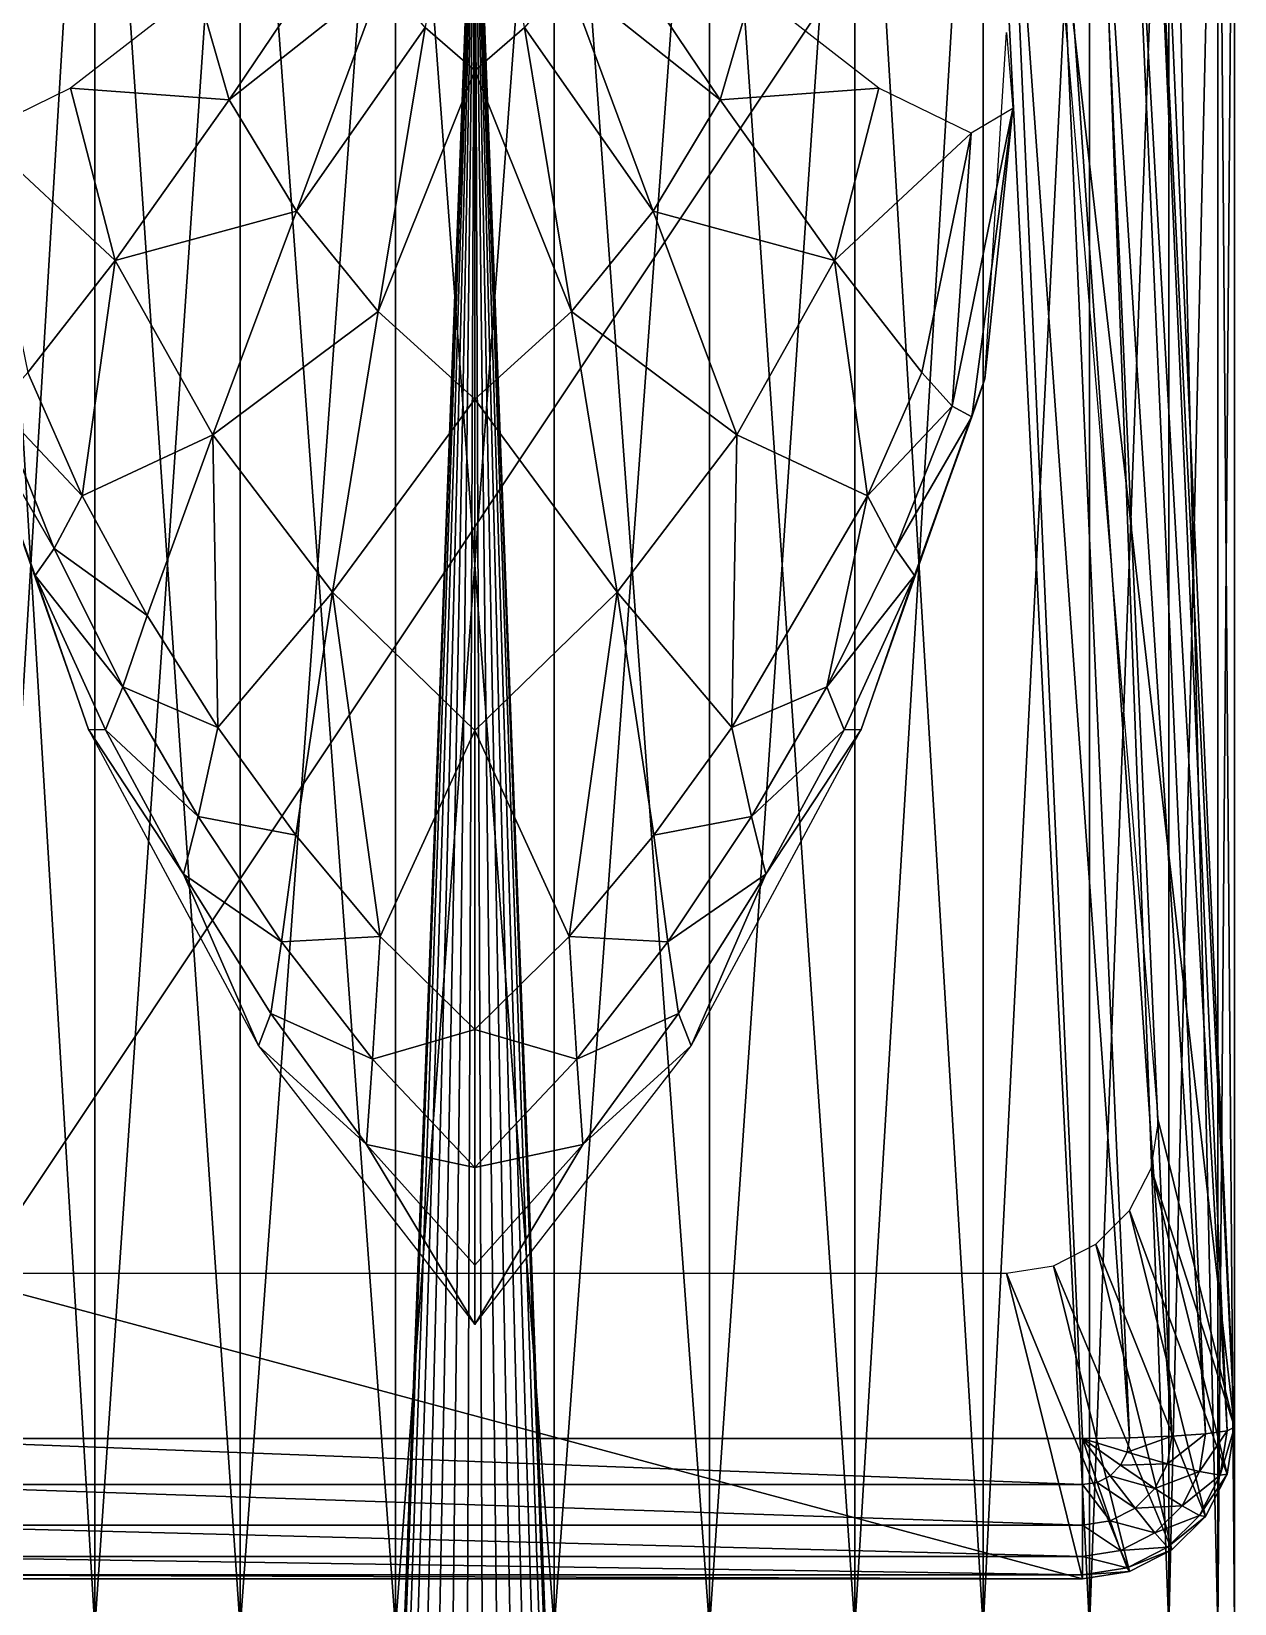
# Model space of a CAD drawing. Extents: x -6.9 to 5, y -21.1 to 53.8.
# Drawn here: x -2.92 to 5, y 29.66 to 40.01 of the extents above; entities that cross this region are included whole.
import ezdxf

# ---------------------------------------------------------------- set-up
doc = ezdxf.new("R2010")
doc.units = 0
doc.header["$MEASUREMENT"] = 0
doc.layers.add('DEFAULT', color=7, linetype='CONTINUOUS')

msp = doc.modelspace()

# ---------------------------------------------------------------- linework, layer by layer
at = {"layer": 'DEFAULT'}
for points in [[(-3.345654, 29.5, -3.715724), (-2.5, 43.5, -4.330127), (-2.5, 29.5, -4.330127)], [(-2.5, 29.5, 4.330127), (-3.345654, 43.5, 3.715724), (-3.345654, 29.5, 3.715724)], [(-2.5, 43.5, 4.330127), (-3.345654, 43.5, 3.715724), (-2.5, 29.5, 4.330127)], [(-3.345654, 43.5, -3.715724), (-2.5, 43.5, -4.330127), (-3.345654, 29.5, -3.715724)], [(-2.5, 29.5, -4.330127), (-1.545086, 43.5, -4.755282), (-1.545086, 29.5, -4.755282)], [(-1.545086, 29.5, 4.755282), (-2.5, 43.5, 4.330127), (-2.5, 29.5, 4.330127)], [(-1.545086, 43.5, 4.755282), (-2.5, 43.5, 4.330127), (-1.545086, 29.5, 4.755282)], [(-2.5, 43.5, -4.330127), (-1.545086, 43.5, -4.755282), (-2.5, 29.5, -4.330127)], [(-1.545082, 29.5, -4.755283), (-0.522644, 43.5, -4.97261), (-0.522644, 29.5, -4.97261)], [(-0.522644, 29.5, 4.97261), (-1.545082, 43.5, 4.755283), (-1.545082, 29.5, 4.755283)], [(-0.522644, 43.5, 4.97261), (-1.545082, 43.5, 4.755283), (-0.522644, 29.5, 4.97261)], [(-1.545082, 43.5, -4.755283), (-0.522644, 43.5, -4.97261), (-1.545082, 29.5, -4.755283)], [(-0.522644, 29.5, -4.97261), (0.522644, 43.5, -4.97261), (0.522644, 29.5, -4.97261)], [(0.522644, 29.5, 4.97261), (-0.522644, 43.5, 4.97261), (-0.522644, 29.5, 4.97261)], [(0.522644, 43.5, 4.97261), (-0.522644, 43.5, 4.97261), (0.522644, 29.5, 4.97261)], [(-0.522644, 43.5, -4.97261), (0.522644, 43.5, -4.97261), (-0.522644, 29.5, -4.97261)], [(1.545082, 29.5, 4.755283), (0.522644, 43.5, 4.97261), (0.522644, 29.5, 4.97261)], [(0.522644, 29.5, -4.97261), (1.545082, 43.5, -4.755283), (1.545082, 29.5, -4.755283)], [(0.522644, 43.5, -4.97261), (1.545082, 43.5, -4.755283), (0.522644, 29.5, -4.97261)], [(1.545082, 43.5, 4.755283), (0.522644, 43.5, 4.97261), (1.545082, 29.5, 4.755283)], [(2.5, 29.5, 4.330127), (1.545086, 43.5, 4.755282), (1.545086, 29.5, 4.755282)], [(1.545086, 29.5, -4.755282), (2.5, 43.5, -4.330127), (2.5, 29.5, -4.330127)], [(1.545086, 43.5, -4.755282), (2.5, 43.5, -4.330127), (1.545086, 29.5, -4.755282)], [(2.5, 43.5, 4.330127), (1.545086, 43.5, 4.755282), (2.5, 29.5, 4.330127)], [(3.345654, 29.5, 3.715724), (2.5, 43.5, 4.330127), (2.5, 29.5, 4.330127)], [(2.5, 29.5, -4.330127), (3.345654, 43.5, -3.715724), (3.345654, 29.5, -3.715724)], [(2.5, 43.5, -4.330127), (3.345654, 43.5, -3.715724), (2.5, 29.5, -4.330127)], [(3.345654, 43.5, 3.715724), (2.5, 43.5, 4.330127), (3.345654, 29.5, 3.715724)], [(4.045082, 29.5, 2.938926), (3.345654, 43.5, 3.715724), (3.345654, 29.5, 3.715724)], [(3.345654, 29.5, -3.715724), (4.045082, 43.5, -2.938926), (4.045082, 29.5, -2.938926)], [(3.345654, 43.5, -3.715724), (4.045082, 43.5, -2.938926), (3.345654, 29.5, -3.715724)], [(4.045082, 43.5, 2.938926), (3.345654, 43.5, 3.715724), (4.045082, 29.5, 2.938926)], [(4.567726, 29.5, 2.033683), (4.045086, 43.5, 2.938926), (4.045086, 29.5, 2.938926)], [(4.045086, 29.5, -2.938926), (4.567726, 43.5, -2.033683), (4.567726, 29.5, -2.033683)], [(4.045086, 43.5, -2.938926), (4.567726, 43.5, -2.033683), (4.045086, 29.5, -2.938926)], [(4.567726, 43.5, 2.033683), (4.045086, 43.5, 2.938926), (4.567726, 29.5, 2.033683)], [(4.890739, 29.5, 1.039559), (4.567726, 43.5, 2.033683), (4.567726, 29.5, 2.033683)], [(4.567726, 29.5, -2.033683), (4.890739, 43.5, -1.039559), (4.890739, 29.5, -1.039559)], [(4.567726, 43.5, -2.033683), (4.890739, 43.5, -1.039559), (4.567726, 29.5, -2.033683)], [(4.890739, 43.5, 1.039559), (4.567726, 43.5, 2.033683), (4.890739, 29.5, 1.039559)], [(5, 29.5), (4.890739, 43.5, 1.039558), (4.890739, 29.5, 1.039558)], [(4.890739, 29.5, -1.039558), (5, 43.5), (5, 29.5)], [(4.890739, 43.5, -1.039558), (5, 43.5), (4.890739, 29.5, -1.039558)], [(5, 43.5), (4.890739, 43.5, 1.039558), (5, 29.5)], [(3.5, 42, 6.894319), (4.309013, 30.753571, 6.013256), (3.809013, 42.003571, 6.845507)], [(4.5, 42.072975, 5.896986), (5, 30.822975, 5.064734), (3.75, 41.718246, 2.927024)], [(3.809013, 42.003571, 6.845507), (4.587784, 30.763937, 5.871594), (4.087784, 42.013939, 6.703846)], [(4.309013, 30.753571, 6.013256), (4.587784, 30.763937, 5.871594), (3.809013, 42.003571, 6.845507)], [(4.087784, 42.013939, 6.703846), (4.809013, 30.780081, 5.650953), (4.309013, 42.030083, 6.483204)], [(4.587784, 30.763937, 5.871594), (4.809013, 30.780081, 5.650953), (4.087784, 42.013939, 6.703846)], [(4.309013, 42.030083, 6.483204), (4.951057, 30.800425, 5.372927), (4.451057, 42.050426, 6.205179)], [(4.809013, 30.780081, 5.650953), (4.951057, 30.800425, 5.372927), (4.309013, 42.030083, 6.483204)], [(4.451057, 42.050426, 6.205179), (5, 30.822975, 5.064734), (4.5, 42.072975, 5.896986)], [(4.951057, 30.800425, 5.372927), (5, 30.822975, 5.064734), (4.451057, 42.050426, 6.205179)], [(4, 30.75, 6.062068), (3.5, 42, 6.894319), (-4, 30.75, 6.062068)], [(3.5, 42, 6.894319), (-3.5, 42, 6.894319), (-4, 30.75, 6.062068)], [(0, 39.749718, 12.059149), (0, 42, 12.5), (-0.326431, 40.033985, 12.015657)], [(0, 39.749718, 12.059149), (0.326431, 40.033985, 12.015657), (0, 42, 12.5)], [(4, 30.75, 6.062068), (4.309013, 30.753571, 6.013256), (3.5, 42, 6.894319)], [(-1.956295, -11, -0.415823), (0, 41.75), (-2, -11)], [(-2, -11), (0, 41.75), (-1.956295, -11, 0.415823)], [(-1.827091, -11, -0.813473), (0, 41.75), (-1.956295, -11, -0.415823)], [(-1.956295, -11, 0.415823), (0, 41.75), (-1.827091, -11, 0.813473)], [(-1.618034, -11, -1.17557), (0, 41.75), (-1.827091, -11, -0.813473)], [(-1.827091, -11, 0.813473), (0, 41.75), (-1.618034, -11, 1.17557)], [(-1.338261, -11, -1.48629), (0, 41.75), (-1.618034, -11, -1.175571)], [(-1.618034, -11, 1.175571), (0, 41.75), (-1.338261, -11, 1.48629)], [(-1, -11, -1.732051), (0, 41.75), (-1.338261, -11, -1.48629)], [(-1.338261, -11, 1.48629), (0, 41.75), (-1, -11, 1.732051)], [(-0.618034, -11, -1.902113), (0, 41.75), (-1, -11, -1.732051)], [(-1, -11, 1.732051), (0, 41.75), (-0.618034, -11, 1.902113)], [(-0.209057, -11, -1.989044), (0, 41.75), (-0.618034, -11, -1.902113)], [(-0.618034, -11, 1.902113), (0, 41.75), (-0.209057, -11, 1.989044)], [(0.209057, -11, -1.989044), (0, 41.75), (-0.209057, -11, -1.989044)], [(-0.209057, -11, 1.989044), (0, 41.75), (0.209057, -11, 1.989044)], [(0.209057, -11, 1.989044), (0, 41.75), (0.618034, -11, 1.902113)], [(0.618034, -11, 1.902113), (0, 41.75), (1, -11, 1.732051)], [(1, -11, 1.732051), (0, 41.75), (1.338261, -11, 1.48629)], [(1.338261, -11, 1.48629), (0, 41.75), (1.618034, -11, 1.175571)], [(1.618034, -11, 1.17557), (0, 41.75), (1.827091, -11, 0.813473)], [(1.827091, -11, 0.813473), (0, 41.75), (1.956295, -11, 0.415823)], [(1.956295, -11, 0.415823), (0, 41.75), (2, -11)], [(2, -11), (0, 41.75), (1.956295, -11, -0.415823)], [(1.956295, -11, -0.415823), (0, 41.75), (1.827091, -11, -0.813473)], [(1.827091, -11, -0.813473), (0, 41.75), (1.618034, -11, -1.17557)], [(1.618034, -11, -1.175571), (0, 41.75), (1.338261, -11, -1.48629)], [(1.338261, -11, -1.48629), (0, 41.75), (1, -11, -1.732051)], [(1, -11, -1.732051), (0, 41.75), (0.618034, -11, -1.902113)], [(0.618034, -11, -1.902113), (0, 41.75), (0.209057, -11, -1.989044)], [(3.75, 41.718246, 2.927024), (5, 30.822975, 5.064734), (4.5, 32.834625, 1.072976)], [(-1.615898, 39.557331, 11.278604), (-0.830948, 40.723476, 11.951622), (-1.825348, 40.283043, 11.28021)], [(-0.60273, 40.360382, 11.977433), (-0.830948, 40.723476, 11.951622), (-1.615898, 39.557331, 11.278604)], [(1.615894, 39.557331, 11.278604), (0.830948, 40.723476, 11.951622), (0.60273, 40.360382, 11.977433)], [(1.615894, 39.557331, 11.278604), (1.825352, 40.283043, 11.28021), (0.830948, 40.723476, 11.951622)], [(-1.173462, 38.824406, 11.34841), (-0.60273, 40.360382, 11.977433), (-1.615898, 39.557331, 11.278604)], [(-0.326431, 40.033985, 12.015657), (-0.60273, 40.360382, 11.977433), (-1.173462, 38.824406, 11.34841)], [(1.173462, 38.824406, 11.34841), (0.60273, 40.360382, 11.977433), (0.326431, 40.033985, 12.015657)], [(1.173462, 38.824406, 11.34841), (1.615894, 39.557331, 11.278604), (0.60273, 40.360382, 11.977433)], [(-1.615898, 39.557331, 11.278604), (-1.825348, 40.283043, 11.28021), (-2.659744, 39.634232, 10.337187)], [(2.659748, 39.634232, 10.337187), (1.825352, 40.283043, 11.28021), (1.615894, 39.557331, 11.278604)], [(-0.636139, 38.164379, 11.441968), (-0.326431, 40.033985, 12.015657), (-1.173462, 38.824406, 11.34841)], [(0, 39.749718, 12.059149), (-0.326431, 40.033985, 12.015657), (-0.636139, 38.164379, 11.441968)], [(0.636139, 38.164379, 11.441968), (0.326431, 40.033985, 12.015657), (0, 39.749718, 12.059149)], [(0.636139, 38.164379, 11.441968), (1.173462, 38.824406, 11.34841), (0.326431, 40.033985, 12.015657)], [(3.356899, 37.721264, 6.176901), (3.5, 40, 6.5), (3.541744, 39.500206, 7.776932)], [(0, 37.587616, 11.545564), (0, 39.749718, 12.059149), (-0.636139, 38.164379, 11.441968)], [(0, 37.587616, 11.545564), (0.636139, 38.164379, 11.441968), (0, 39.749718, 12.059149)], [(-2.366692, 38.500122, 10.358778), (-2.659744, 39.634232, 10.337187), (-3.266655, 39.339157, 9.150211)], [(-2.366692, 38.500122, 10.358778), (-1.615898, 39.557331, 11.278604), (-2.659744, 39.634232, 10.337187)], [(2.366688, 38.500122, 10.358778), (2.659748, 39.634232, 10.337187), (1.615894, 39.557331, 11.278604)], [(3.266651, 39.339157, 9.150211), (2.659748, 39.634232, 10.337187), (2.366688, 38.500122, 10.358778)], [(-1.173462, 38.824406, 11.34841), (-1.615898, 39.557331, 11.278604), (-2.366692, 38.500122, 10.358778)], [(2.366688, 38.500122, 10.358778), (1.615894, 39.557331, 11.278604), (1.173462, 38.824406, 11.34841)], [(3.541744, 39.500206, 7.776932), (3.142086, 37.541832, 8.473433), (3.270897, 37.471272, 7.706921)], [(3.266651, 39.339157, 9.150211), (3.142086, 37.541832, 8.473433), (3.541744, 39.500206, 7.776932)], [(3.541744, 39.500206, 7.776932), (3.270897, 37.471272, 7.706921), (3.356899, 37.721264, 6.176901)], [(-2.942055, 37.762875, 9.178553), (-2.366692, 38.500122, 10.358778), (-3.266655, 39.339157, 9.150211)], [(2.942055, 37.762875, 9.178553), (3.266651, 39.339157, 9.150211), (2.366688, 38.500122, 10.358778)], [(3.142086, 37.541832, 8.473433), (3.266651, 39.339157, 9.150211), (2.942055, 37.762875, 9.178553)], [(-1.723572, 37.352932, 10.48939), (-1.173462, 38.824406, 11.34841), (-2.366692, 38.500122, 10.358778)], [(-0.636139, 38.164379, 11.441968), (-1.173462, 38.824406, 11.34841), (-1.723572, 37.352932, 10.48939)], [(1.723576, 37.352932, 10.48939), (1.173462, 38.824406, 11.34841), (0.636139, 38.164379, 11.441968)], [(1.723576, 37.352932, 10.48939), (2.366688, 38.500122, 10.358778), (1.173462, 38.824406, 11.34841)], [(-2.366692, 38.500122, 10.358778), (-2.942055, 37.762875, 9.178553), (-2.583603, 36.952625, 9.255147)], [(-1.723572, 37.352932, 10.48939), (-2.366692, 38.500122, 10.358778), (-2.583603, 36.952625, 9.255147)], [(1.723576, 37.352932, 10.48939), (2.583603, 36.952625, 9.255147), (2.366688, 38.500122, 10.358778)], [(2.366688, 38.500122, 10.358778), (2.583603, 36.952625, 9.255147), (2.942055, 37.762875, 9.178553)], [(-0.936501, 36.317177, 10.654908), (-0.636139, 38.164379, 11.441968), (-1.723572, 37.352932, 10.48939)], [(0, 37.587616, 11.545564), (-0.636139, 38.164379, 11.441968), (-0.936501, 36.317177, 10.654908)], [(0.936504, 36.317177, 10.654908), (0.636139, 38.164379, 11.441968), (0, 37.587616, 11.545564)], [(0.936504, 36.317177, 10.654908), (1.723576, 37.352932, 10.48939), (0.636139, 38.164379, 11.441968)], [(-2.583603, 36.952625, 9.255147), (-2.942055, 37.762875, 9.178553), (-3.142082, 37.541832, 8.473433)], [(3.142086, 37.541832, 8.473433), (2.942055, 37.762875, 9.178553), (2.583603, 36.952625, 9.255147)], [(-2.89328, 36.427628, 7.747263), (-3.270897, 37.471272, 7.706921), (-3.356903, 37.721264, 6.176901)], [(-3.356903, 37.721264, 6.176901), (-2.541809, 35.415253, 6.050375), (-2.89328, 36.427628, 7.747263)], [(3.356899, 37.721264, 6.176901), (2.89328, 36.427628, 7.747263), (2.541805, 35.415253, 6.050375)], [(2.89328, 36.427628, 7.747263), (3.356899, 37.721264, 6.176901), (3.270897, 37.471272, 7.706921)], [(0, 35.407715, 10.835116), (0, 37.587616, 11.545564), (-0.936501, 36.317177, 10.654908)], [(0, 35.407715, 10.835116), (0.936504, 36.317177, 10.654908), (0, 37.587616, 11.545564)], [(-2.767937, 36.605072, 8.546446), (-3.142082, 37.541832, 8.473433), (-3.270897, 37.471272, 7.706921)], [(-2.89328, 36.427628, 7.747263), (-2.767937, 36.605072, 8.546446), (-3.270897, 37.471272, 7.706921)], [(-2.767937, 36.605072, 8.546446), (-2.583603, 36.952625, 9.255147), (-3.142082, 37.541832, 8.473433)], [(2.767933, 36.605072, 8.546446), (3.142086, 37.541832, 8.473433), (2.583603, 36.952625, 9.255147)], [(3.270897, 37.471272, 7.706921), (3.142086, 37.541832, 8.473433), (2.767933, 36.605072, 8.546446)], [(2.89328, 36.427628, 7.747263), (3.270897, 37.471272, 7.706921), (2.767933, 36.605072, 8.546446)], [(-2.583603, 36.952625, 9.255147), (-2.156738, 36.165234, 9.351473), (-1.723572, 37.352932, 10.48939)], [(-1.723572, 37.352932, 10.48939), (-2.156738, 36.165234, 9.351473), (-1.691757, 35.428391, 9.456847)], [(-0.936501, 36.317177, 10.654908), (-1.723572, 37.352932, 10.48939), (-1.691757, 35.428391, 9.456847)], [(0.936504, 36.317177, 10.654908), (1.691753, 35.428391, 9.456847), (1.723576, 37.352932, 10.48939)], [(1.723576, 37.352932, 10.48939), (1.691753, 35.428391, 9.456847), (2.583603, 36.952625, 9.255147)], [(-2.156738, 36.165234, 9.351473), (-2.583603, 36.952625, 9.255147), (-2.767937, 36.605072, 8.546446)], [(2.316677, 35.694073, 8.641697), (2.583603, 36.952625, 9.255147), (1.691753, 35.428391, 9.456847)], [(2.316677, 35.694073, 8.641697), (2.767933, 36.605072, 8.546446), (2.583603, 36.952625, 9.255147)], [(-2.316681, 35.694073, 8.641697), (-2.767937, 36.605072, 8.546446), (-2.89328, 36.427628, 7.747263)], [(-2.316681, 35.694073, 8.641697), (-2.156738, 36.165234, 9.351473), (-2.767937, 36.605072, 8.546446)], [(2.89328, 36.427628, 7.747263), (2.767933, 36.605072, 8.546446), (2.316677, 35.694073, 8.641697)], [(-2.429871, 35.412647, 7.812349), (-2.316681, 35.694073, 8.641697), (-2.89328, 36.427628, 7.747263)], [(-2.541809, 35.415253, 6.050375), (-2.429871, 35.412647, 7.812349), (-2.89328, 36.427628, 7.747263)], [(2.429871, 35.412647, 7.812349), (2.89328, 36.427628, 7.747263), (2.316677, 35.694073, 8.641697)], [(2.541805, 35.415253, 6.050375), (2.89328, 36.427628, 7.747263), (2.429871, 35.412647, 7.812349)], [(-1.691757, 35.428391, 9.456847), (-1.178055, 34.718132, 9.570698), (-0.936501, 36.317177, 10.654908)], [(-0.936501, 36.317177, 10.654908), (-1.178055, 34.718132, 9.570698), (-0.621857, 34.052589, 9.688391)], [(0, 35.407715, 10.835116), (-0.936501, 36.317177, 10.654908), (-0.621857, 34.052589, 9.688391)], [(0, 35.407715, 10.835116), (0.621857, 34.052589, 9.688391), (0.936504, 36.317177, 10.654908)], [(0.936504, 36.317177, 10.654908), (0.621857, 34.052589, 9.688391), (1.178059, 34.718132, 9.570698)], [(1.691753, 35.428391, 9.456847), (0.936504, 36.317177, 10.654908), (1.178059, 34.718132, 9.570698)], [(-1.691757, 35.428391, 9.456847), (-2.156738, 36.165234, 9.351473), (-2.316681, 35.694073, 8.641697)], [(-1.821396, 34.840889, 8.747624), (-2.316681, 35.694073, 8.641697), (-2.429871, 35.412647, 7.812349)], [(-1.821396, 34.840889, 8.747624), (-1.691757, 35.428391, 9.456847), (-2.316681, 35.694073, 8.641697)], [(1.821396, 34.840889, 8.747624), (2.316677, 35.694073, 8.641697), (1.691753, 35.428391, 9.456847)], [(2.429871, 35.412647, 7.812349), (2.316677, 35.694073, 8.641697), (1.821396, 34.840889, 8.747624)], [(-1.916084, 34.462048, 7.890786), (-2.429871, 35.412647, 7.812349), (-2.541809, 35.415253, 6.050375)], [(-2.541809, 35.415253, 6.050375), (-1.423622, 33.331791, 6.007182), (-1.916084, 34.462048, 7.890786)], [(-1.916084, 34.462048, 7.890786), (-1.821396, 34.840889, 8.747624), (-2.429871, 35.412647, 7.812349)], [(-1.178055, 34.718132, 9.570698), (-1.691757, 35.428391, 9.456847), (-1.821396, 34.840889, 8.747624)], [(-0.621857, 34.052589, 9.688391), (0, 33.439869, 9.809412), (0, 35.407715, 10.835116)], [(0.621857, 34.052589, 9.688391), (0, 35.407715, 10.835116), (0, 33.439869, 9.809412)], [(1.821396, 34.840889, 8.747624), (1.691753, 35.428391, 9.456847), (1.178059, 34.718132, 9.570698)], [(2.541805, 35.415253, 6.050375), (1.91608, 34.462048, 7.890786), (1.423622, 33.331791, 6.007182)], [(1.91608, 34.462048, 7.890786), (2.429871, 35.412647, 7.812349), (1.821396, 34.840889, 8.747624)], [(1.91608, 34.462048, 7.890786), (2.541805, 35.415253, 6.050375), (2.429871, 35.412647, 7.812349)], [(-1.27121, 34.017666, 8.863103), (-1.821396, 34.840889, 8.747624), (-1.916084, 34.462048, 7.890786)], [(-1.27121, 34.017666, 8.863103), (-1.178055, 34.718132, 9.570698), (-1.821396, 34.840889, 8.747624)], [(1.271214, 34.017666, 8.863103), (1.821396, 34.840889, 8.747624), (1.178059, 34.718132, 9.570698)], [(1.91608, 34.462048, 7.890786), (1.821396, 34.840889, 8.747624), (1.271214, 34.017666, 8.863103)], [(-0.621857, 34.052589, 9.688391), (-1.178055, 34.718132, 9.570698), (-1.27121, 34.017666, 8.863103)], [(1.271214, 34.017666, 8.863103), (1.178059, 34.718132, 9.570698), (0.621857, 34.052589, 9.688391)], [(-1.341209, 33.544785, 7.97985), (-1.27121, 34.017666, 8.863103), (-1.916084, 34.462048, 7.890786)], [(-1.423622, 33.331791, 6.007182), (-1.341209, 33.544785, 7.97985), (-1.916084, 34.462048, 7.890786)], [(1.341206, 33.544785, 7.97985), (1.91608, 34.462048, 7.890786), (1.271214, 34.017666, 8.863103)], [(1.423622, 33.331791, 6.007182), (1.91608, 34.462048, 7.890786), (1.341206, 33.544785, 7.97985)], [(-0.672607, 33.245251, 8.983147), (-0.621857, 34.052589, 9.688391), (-1.27121, 34.017666, 8.863103)], [(0, 33.439869, 9.809412), (-0.621857, 34.052589, 9.688391), (-0.672607, 33.245251, 8.983147)], [(0.672607, 33.245251, 8.983147), (0.621857, 34.052589, 9.688391), (0, 33.439869, 9.809412)], [(0.672607, 33.245251, 8.983147), (1.271214, 34.017666, 8.863103), (0.621857, 34.052589, 9.688391)], [(-0.672607, 33.245251, 8.983147), (-1.27121, 34.017666, 8.863103), (-1.341209, 33.544785, 7.97985)], [(1.341206, 33.544785, 7.97985), (1.271214, 34.017666, 8.863103), (0.672607, 33.245251, 8.983147)], [(-0.711769, 32.684078, 8.074712), (-1.341209, 33.544785, 7.97985), (-1.423622, 33.331791, 6.007182)], [(-0.711769, 32.684078, 8.074712), (-0.672607, 33.245251, 8.983147), (-1.341209, 33.544785, 7.97985)], [(0.711769, 32.684078, 8.074712), (1.341206, 33.544785, 7.97985), (0.672607, 33.245251, 8.983147)], [(0.711769, 32.684078, 8.074712), (1.423622, 33.331791, 6.007182), (1.341206, 33.544785, 7.97985)], [(0, 32.532364, 9.10694), (0, 33.439869, 9.809412), (-0.672607, 33.245251, 8.983147)], [(0, 32.532364, 9.10694), (0.672607, 33.245251, 8.983147), (0, 33.439869, 9.809412)], [(-1.423622, 33.331791, 6.007182), (0, 31.5, 6), (-0.711769, 32.684078, 8.074712)], [(1.423622, 33.331791, 6.007182), (0.711769, 32.684078, 8.074712), (0, 31.5, 6)], [(0, 32.532364, 9.10694), (-0.672607, 33.245251, 8.983147), (-0.711769, 32.684078, 8.074712)], [(0.711769, 32.684078, 8.074712), (0.672607, 33.245251, 8.983147), (0, 32.532364, 9.10694)], [(4.5, 32.834625, 1.072976), (5, 30.822975, 5.064734), (4.451057, 32.526436, 1.050425)], [(0, 31.88961, 8.173746), (0, 32.532364, 9.10694), (-0.711769, 32.684078, 8.074712)], [(0, 31.5, 6), (0, 31.88961, 8.173746), (-0.711769, 32.684078, 8.074712)], [(0, 31.88961, 8.173746), (0.711769, 32.684078, 8.074712), (0, 32.532364, 9.10694)], [(0, 31.5, 6), (0.711769, 32.684078, 8.074712), (0, 31.88961, 8.173746)], [(4.451057, 32.526436, 1.050425), (4.951057, 30.514786, 5.042183), (4.309013, 32.248405, 1.030082)], [(5, 30.822975, 5.064734), (4.951057, 30.514786, 5.042183), (4.451057, 32.526436, 1.050425)], [(4.309013, 32.248405, 1.030082), (4.809013, 30.236757, 5.02184), (4.087784, 32.027767, 1.013937)], [(4.951057, 30.514786, 5.042183), (4.809013, 30.236757, 5.02184), (4.309013, 32.248405, 1.030082)], [(4.087784, 32.027767, 1.013937), (4.587784, 30.016119, 5.005696), (3.809013, 31.886103, 1.003572)], [(4.809013, 30.236757, 5.02184), (4.587784, 30.016119, 5.005696), (4.087784, 32.027767, 1.013937)], [(3.809013, 31.886103, 1.003572), (4.309013, 29.874453, 4.99533), (3.5, 31.837292, 1)], [(4.587784, 30.016119, 5.005696), (4.309013, 29.874453, 4.99533), (3.809013, 31.886103, 1.003572)], [(-4, 29.825642, 4.991758), (-3.5, 31.837292, 1), (4, 29.825642, 4.991758)], [(-3.5, 31.837292, 1), (3.5, 31.837292, 1), (4, 29.825642, 4.991758)], [(4.309013, 29.874453, 4.99533), (4, 29.825642, 4.991758), (3.5, 31.837292, 1)], [(4, 30.75, 6.062068), (-4, 30.75, 6.062068), (4, 30.445381, 5.990705)], [(-4, 30.75, 6.062068), (-4, 30.445381, 5.990705), (4, 30.445381, 5.990705)], [(4, 30.75, 6.062068), (4.293892, 30.658337, 6.006287), (4.309013, 30.753571, 6.013256)], [(4, 30.75, 6.062068), (4, 30.445381, 5.990705), (4.09549, 30.460463, 5.991809)], [(4, 30.75, 6.062068), (4.181633, 30.504238, 5.995012), (4.25, 30.57242, 6.000001)], [(4.293892, 30.658337, 6.006287), (4, 30.75, 6.062068), (4.25, 30.57242, 6.000001)], [(4.181633, 30.504238, 5.995012), (4, 30.75, 6.062068), (4.09549, 30.460463, 5.991809)], [(4.293892, 30.658337, 6.006287), (4.559021, 30.582787, 5.858339), (4.587784, 30.763937, 5.871594)], [(4.309013, 30.753571, 6.013256), (4.293892, 30.658337, 6.006287), (4.587784, 30.763937, 5.871594)], [(4.559021, 30.582787, 5.858339), (4.769424, 30.53075, 5.632709), (4.809013, 30.780081, 5.650953)], [(4.809013, 30.780081, 5.650953), (4.587784, 30.763937, 5.871594), (4.559021, 30.582787, 5.858339)], [(4.951057, 30.800425, 5.372927), (4.769424, 30.53075, 5.632709), (4.90451, 30.507318, 5.35148)], [(4.809013, 30.780081, 5.650953), (4.769424, 30.53075, 5.632709), (4.951057, 30.800425, 5.372927)], [(4.951057, 30.514786, 5.042183), (5, 30.822975, 5.064734), (4.90451, 30.507318, 5.35148)], [(4.90451, 30.507318, 5.35148), (5, 30.822975, 5.064734), (4.951057, 30.800425, 5.372927)], [(4.293892, 30.658337, 6.006287), (4.25, 30.57242, 6.000001), (4.559021, 30.582787, 5.858339)], [(4.25, 30.57242, 6.000001), (4.181633, 30.504238, 5.995012), (4.475525, 30.419367, 5.846382)], [(4.559021, 30.582787, 5.858339), (4.25, 30.57242, 6.000001), (4.475525, 30.419367, 5.846382)], [(4.559021, 30.582787, 5.858339), (4.475525, 30.419367, 5.846382), (4.769424, 30.53075, 5.632709)], [(4.769424, 30.53075, 5.632709), (4.475525, 30.419367, 5.846382), (4.65451, 30.305822, 5.616251)], [(4.769424, 30.53075, 5.632709), (4.65451, 30.305822, 5.616251), (4.90451, 30.507318, 5.35148)], [(4, 30.445381, 5.990705), (-4, 30.445381, 5.990705), (4, 30.177719, 5.8287)], [(-4, 30.445381, 5.990705), (-4, 30.177719, 5.8287), (4, 30.177719, 5.8287)], [(4.09549, 30.460463, 5.991809), (4, 30.445381, 5.990705), (4.181633, 30.206409, 5.8308)], [(4.181633, 30.206409, 5.8308), (4, 30.445381, 5.990705), (4, 30.177719, 5.8287)], [(4.181633, 30.504238, 5.995012), (4.09549, 30.460463, 5.991809), (4.34549, 30.289677, 5.836892)], [(4.34549, 30.289677, 5.836892), (4.09549, 30.460463, 5.991809), (4.181633, 30.206409, 5.8308)], [(4.475525, 30.419367, 5.846382), (4.181633, 30.504238, 5.995012), (4.34549, 30.289677, 5.836892)], [(4.34549, 30.289677, 5.836892), (4.65451, 30.305822, 5.616251), (4.475525, 30.419367, 5.846382)], [(4.65451, 30.305822, 5.616251), (4.769424, 30.242899, 5.332133), (4.90451, 30.507318, 5.35148)], [(4.769424, 30.242899, 5.332133), (4.951057, 30.514786, 5.042183), (4.90451, 30.507318, 5.35148)], [(4.951057, 30.514786, 5.042183), (4.769424, 30.242899, 5.332133), (4.809021, 30.236757, 5.02184)], [(4.181633, 30.206409, 5.8308), (4.475533, 30.127319, 5.603189), (4.34549, 30.289677, 5.836892)], [(4.475533, 30.127319, 5.603189), (4.65451, 30.305822, 5.616251), (4.34549, 30.289677, 5.836892)], [(4.769424, 30.242899, 5.332133), (4.65451, 30.305822, 5.616251), (4.475533, 30.127319, 5.603189)], [(4.769424, 30.242899, 5.332133), (4.475533, 30.127319, 5.603189), (4.559021, 30.033056, 5.316779)], [(4.809021, 30.236757, 5.02184), (4.769424, 30.242899, 5.332133), (4.559021, 30.033056, 5.316779)], [(4.559021, 30.033056, 5.316779), (4.587784, 30.016119, 5.005696), (4.809021, 30.236757, 5.02184)], [(4, 30.177719, 5.8287), (-4, 30.177719, 5.8287), (4, 29.973225, 5.591914)], [(-4, 30.177719, 5.8287), (-4, 29.973225, 5.591914), (4, 29.973225, 5.591914)], [(4, 30.177719, 5.8287), (4.25, 30.012712, 5.594804), (4.181633, 30.206409, 5.8308)], [(4.25, 30.012712, 5.594804), (4, 30.177719, 5.8287), (4, 29.973225, 5.591914)], [(4.25, 30.012712, 5.594804), (4.475533, 30.127319, 5.603189), (4.181633, 30.206409, 5.8308)], [(4.475533, 30.127319, 5.603189), (4.25, 30.012712, 5.594804), (4.559021, 30.033056, 5.316779)], [(4.25, 30.012712, 5.594804), (4, 29.973225, 5.591914), (4.293892, 29.898327, 5.30692)], [(4.559021, 30.033056, 5.316779), (4.25, 30.012712, 5.594804), (4.293892, 29.898327, 5.30692)], [(4.587784, 30.016119, 5.005696), (4.559021, 30.033056, 5.316779), (4.293892, 29.898327, 5.30692)], [(4.309021, 29.874453, 4.99533), (4.587784, 30.016119, 5.005696), (4.293892, 29.898327, 5.30692)], [(4, 29.973225, 5.591914), (-4, 29.973225, 5.591914), (4, 29.851902, 5.303524)], [(-4, 29.973225, 5.591914), (-4, 29.851902, 5.303524), (4, 29.851902, 5.303524)], [(4, 29.973225, 5.591914), (4, 29.851902, 5.303524), (4.293892, 29.898327, 5.30692)], [(4, 29.851902, 5.303524), (4.309013, 29.874453, 4.99533), (4.293892, 29.898327, 5.30692)], [(4, 29.851902, 5.303524), (-4, 29.851902, 5.303524), (4, 29.825642, 4.991758)], [(-4, 29.851902, 5.303524), (-4, 29.825642, 4.991758), (4, 29.825642, 4.991758)], [(4, 29.825642, 4.991758), (4.309013, 29.874453, 4.99533), (4, 29.851902, 5.303524)]]:
    msp.add_3dface(points, dxfattribs=at)

doc.saveas('drawing.dxf')
